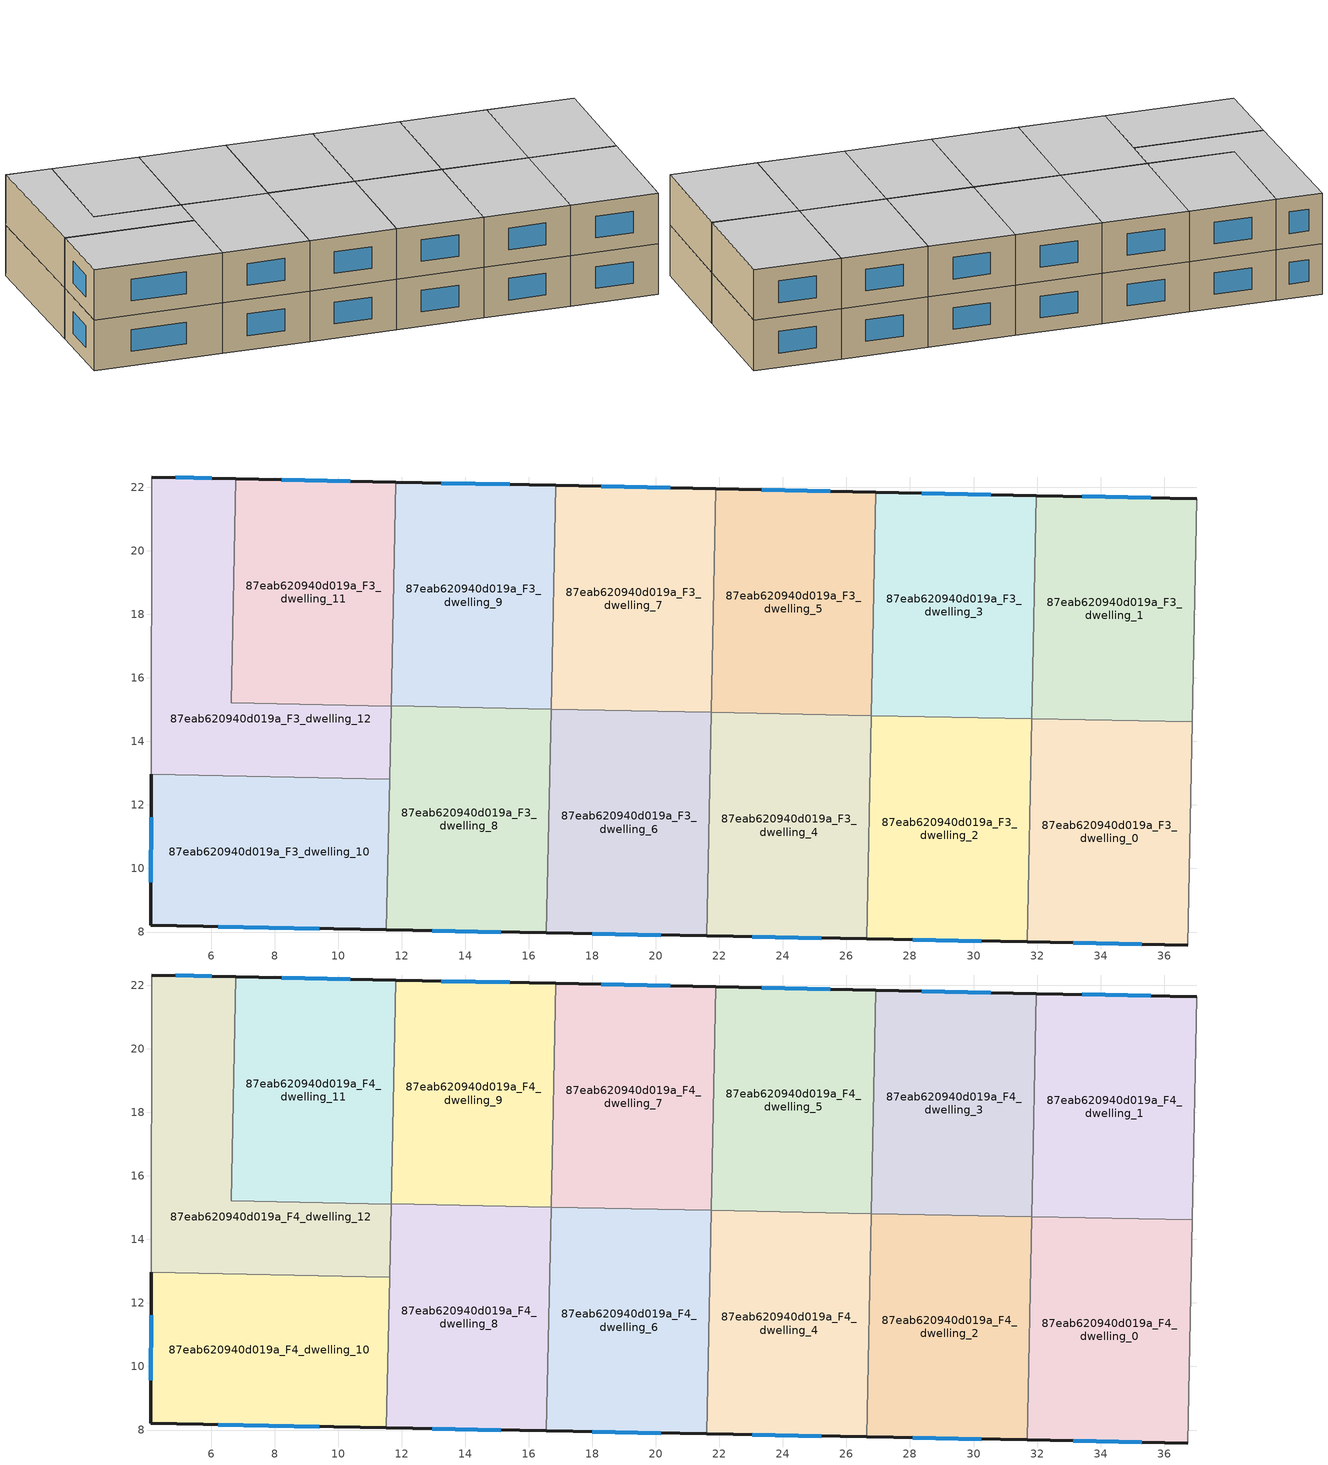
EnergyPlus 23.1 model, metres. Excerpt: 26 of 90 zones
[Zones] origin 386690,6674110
87eab620940d019a_F3_dwelling_0
 floor to 87eab620940d019a_F2_dwelling_0 (EU_floor_Construction): 36.88,14.61 36.74,7.59 31.69,7.69 31.83,14.71 z9
 wall outside (EU_wall_Construction): 31.69,7.69 36.74,7.59 z9:12
 wall to 87eab620940d019a_F3_dwelling_1 (EU_wall_Construction): 36.88,14.61 31.83,14.71 z9:12
 wall adiabatic (EU_wall_Construction): 36.74,7.59 36.88,14.61 z9:12
 wall to 87eab620940d019a_F3_dwelling_2 (EU_wall_Construction): 31.83,14.71 31.69,7.69 z9:12
 window (EU_Window_Construction): 33.13,7.66 35.3,7.62 z9.86:11.14
87eab620940d019a_F3_dwelling_1
 floor to 87eab620940d019a_F2_dwelling_1 (EU_floor_Construction): 37.03,21.63 36.88,14.61 31.83,14.71 31.98,21.74 z9
 wall outside (EU_wall_Construction): 37.03,21.63 31.98,21.74 z9:12
 wall adiabatic (EU_wall_Construction): 36.88,14.61 37.03,21.63 z9:12
 wall to 87eab620940d019a_F3_dwelling_3 (EU_wall_Construction): 31.98,21.74 31.83,14.71 z9:12
 window (EU_Window_Construction): 35.58,21.66 33.42,21.71 z9.86:11.14
87eab620940d019a_F3_dwelling_10
 floor to 87eab620940d019a_F2_dwelling_10 (EU_floor_Construction): 11.62,12.82 11.52,8.07 4.1,8.21 4.12,12.97 z9
 wall outside (EU_wall_Construction): 4.12,12.97 4.1,8.21 11.52,8.07 z9:12
 wall to 87eab620940d019a_F3_dwelling_12 (EU_wall_Construction): 11.62,12.82 4.12,12.97 z9:12
 wall to 87eab620940d019a_F3_dwelling_8 (EU_wall_Construction): 11.52,8.07 11.62,12.82 z9:12
 window (EU_Window_Construction): 4.11,11.61 4.11,9.57 / 6.22,8.17 9.4,8.11 z9.86:11.14
87eab620940d019a_F3_dwelling_11
 floor to 87eab620940d019a_F2_dwelling_11 (EU_floor_Construction): 11.81,22.16 11.67,15.11 6.64,15.22 6.78,22.27 z9
 wall outside (EU_wall_Construction): 11.81,22.16 6.78,22.27 z9:12
 wall to 87eab620940d019a_F3_dwelling_12 (EU_wall_Construction): 6.78,22.27 6.64,15.22 11.67,15.11 z9:12
 wall to 87eab620940d019a_F3_dwelling_9 (EU_wall_Construction): 11.67,15.12 11.81,22.16 z9:12
 window (EU_Window_Construction): 10.38,22.19 8.22,22.24 z9.86:11.14
87eab620940d019a_F3_dwelling_12
 floor to 87eab620940d019a_F2_dwelling_12 (EU_floor_Construction): 6.78,22.27 6.64,15.22 11.67,15.11 11.62,12.82 4.12,12.97 4.14,22.32 z9
 wall outside (EU_wall_Construction): 6.78,22.27 4.14,22.32 z9:12
 wall adiabatic (EU_wall_Construction): 4.14,22.32 4.12,12.97 z9:12
 wall to 87eab620940d019a_F3_dwelling_8 (EU_wall_Construction): 11.62,12.82 11.67,15.11 z9:12
 window (EU_Window_Construction): 6.03,22.28 4.9,22.31 z9.86:11.14
87eab620940d019a_F3_dwelling_2
 floor to 87eab620940d019a_F2_dwelling_2 (EU_floor_Construction): 31.83,14.71 31.69,7.69 26.64,7.78 26.79,14.82 z9
 wall outside (EU_wall_Construction): 26.64,7.78 31.69,7.69 z9:12
 wall to 87eab620940d019a_F3_dwelling_3 (EU_wall_Construction): 31.83,14.71 26.79,14.82 z9:12
 wall to 87eab620940d019a_F3_dwelling_4 (EU_wall_Construction): 26.79,14.81 26.64,7.78 z9:12
 window (EU_Window_Construction): 28.08,7.76 30.25,7.71 z9.86:11.14
87eab620940d019a_F3_dwelling_3
 floor to 87eab620940d019a_F2_dwelling_3 (EU_floor_Construction): 31.98,21.74 31.83,14.71 26.79,14.82 26.93,21.84 z9
 wall outside (EU_wall_Construction): 31.98,21.74 26.93,21.84 z9:12
 wall to 87eab620940d019a_F3_dwelling_5 (EU_wall_Construction): 26.93,21.84 26.79,14.82 z9:12
 window (EU_Window_Construction): 30.53,21.77 28.37,21.81 z9.86:11.14
87eab620940d019a_F3_dwelling_4
 floor to 87eab620940d019a_F2_dwelling_4 (EU_floor_Construction): 26.79,14.81 26.64,7.78 21.6,7.88 21.74,14.92 z9
 wall outside (EU_wall_Construction): 21.6,7.88 26.64,7.78 z9:12
 wall to 87eab620940d019a_F3_dwelling_5 (EU_wall_Construction): 26.79,14.81 21.74,14.92 z9:12
 wall to 87eab620940d019a_F3_dwelling_6 (EU_wall_Construction): 21.74,14.91 21.6,7.88 z9:12
 window (EU_Window_Construction): 23.04,7.85 25.2,7.81 z9.86:11.14
87eab620940d019a_F3_dwelling_5
 floor to 87eab620940d019a_F2_dwelling_5 (EU_floor_Construction): 26.93,21.84 26.79,14.81 21.74,14.92 21.89,21.95 z9
 wall outside (EU_wall_Construction): 26.93,21.84 21.89,21.95 z9:12
 wall to 87eab620940d019a_F3_dwelling_7 (EU_wall_Construction): 21.89,21.95 21.74,14.92 z9:12
 window (EU_Window_Construction): 25.49,21.88 23.33,21.92 z9.86:11.14
87eab620940d019a_F3_dwelling_6
 floor to 87eab620940d019a_F2_dwelling_6 (EU_floor_Construction): 21.74,14.91 21.6,7.88 16.56,7.97 16.7,15.02 z9
 wall outside (EU_wall_Construction): 16.56,7.97 21.6,7.88 z9:12
 wall to 87eab620940d019a_F3_dwelling_7 (EU_wall_Construction): 21.74,14.91 16.7,15.02 z9:12
 wall to 87eab620940d019a_F3_dwelling_8 (EU_wall_Construction): 16.7,15.01 16.56,7.97 z9:12
 window (EU_Window_Construction): 18,7.95 20.16,7.91 z9.86:11.14
87eab620940d019a_F3_dwelling_7
 floor to 87eab620940d019a_F2_dwelling_7 (EU_floor_Construction): 21.89,21.95 21.74,14.91 16.7,15.02 16.85,22.06 z9
 wall outside (EU_wall_Construction): 21.89,21.95 16.85,22.06 z9:12
 wall to 87eab620940d019a_F3_dwelling_9 (EU_wall_Construction): 16.85,22.06 16.7,15.02 z9:12
 window (EU_Window_Construction): 20.45,21.98 18.29,22.03 z9.86:11.14
87eab620940d019a_F3_dwelling_8
 floor to 87eab620940d019a_F2_dwelling_8 (EU_floor_Construction): 16.7,15.01 16.56,7.97 11.52,8.07 11.67,15.12 z9
 wall outside (EU_wall_Construction): 11.52,8.07 16.56,7.97 z9:12
 wall to 87eab620940d019a_F3_dwelling_9 (EU_wall_Construction): 16.7,15.01 11.67,15.12 z9:12
 window (EU_Window_Construction): 12.96,8.04 15.12,8 z9.86:11.14
87eab620940d019a_F3_dwelling_9
 floor to 87eab620940d019a_F2_dwelling_9 (EU_floor_Construction): 16.85,22.06 16.7,15.01 11.67,15.12 11.81,22.16 z9
 wall outside (EU_wall_Construction): 16.85,22.06 11.81,22.16 z9:12
 window (EU_Window_Construction): 15.41,22.09 13.25,22.13 z9.86:11.14
87eab620940d019a_F4_dwelling_0
 floor to 87eab620940d019a_F3_dwelling_0 (EU_floor_Construction): 36.88,14.61 36.74,7.59 31.69,7.69 31.83,14.71 z12
 wall outside (EU_wall_Construction): 31.69,7.69 36.74,7.59 z12:15
 wall to 87eab620940d019a_F4_dwelling_1 (EU_wall_Construction): 36.88,14.61 31.83,14.71 z12:15
 wall adiabatic (EU_wall_Construction): 36.74,7.59 36.88,14.61 z12:15
 wall to 87eab620940d019a_F4_dwelling_2 (EU_wall_Construction): 31.83,14.71 31.69,7.69 z12:15
 window (EU_Window_Construction): 33.13,7.66 35.3,7.62 z12.86:14.14
 ceiling to 87eab620940d019a_F5_dwelling_0 (EU_floor_Construction): 36.74,7.59 36.88,14.61 31.83,14.71 31.69,7.69 z15
87eab620940d019a_F4_dwelling_1
 floor to 87eab620940d019a_F3_dwelling_1 (EU_floor_Construction): 37.03,21.63 36.88,14.61 31.83,14.71 31.98,21.74 z12
 wall outside (EU_wall_Construction): 37.03,21.63 31.98,21.74 z12:15
 wall adiabatic (EU_wall_Construction): 36.88,14.61 37.03,21.63 z12:15
 wall to 87eab620940d019a_F4_dwelling_3 (EU_wall_Construction): 31.98,21.74 31.83,14.71 z12:15
 window (EU_Window_Construction): 35.58,21.66 33.42,21.71 z12.86:14.14
 ceiling to 87eab620940d019a_F5_dwelling_1 (EU_floor_Construction): 36.88,14.61 37.03,21.63 31.98,21.74 31.83,14.71 z15
87eab620940d019a_F4_dwelling_10
 floor to 87eab620940d019a_F3_dwelling_10 (EU_floor_Construction): 11.62,12.82 11.52,8.07 4.1,8.21 4.12,12.97 z12
 wall outside (EU_wall_Construction): 4.12,12.97 4.1,8.21 11.52,8.07 z12:15
 wall to 87eab620940d019a_F4_dwelling_12 (EU_wall_Construction): 11.62,12.82 4.12,12.97 z12:15
 wall to 87eab620940d019a_F4_dwelling_8 (EU_wall_Construction): 11.52,8.07 11.62,12.82 z12:15
 window (EU_Window_Construction): 4.11,11.61 4.11,9.57 / 6.22,8.17 9.4,8.11 z12.86:14.14
 ceiling to 87eab620940d019a_F5_dwelling_10 (EU_floor_Construction): 11.52,8.07 11.62,12.82 4.12,12.97 4.1,8.21 z15
87eab620940d019a_F4_dwelling_11
 floor to 87eab620940d019a_F3_dwelling_11 (EU_floor_Construction): 11.81,22.16 11.67,15.11 6.64,15.22 6.78,22.27 z12
 wall outside (EU_wall_Construction): 11.81,22.16 6.78,22.27 z12:15
 wall to 87eab620940d019a_F4_dwelling_12 (EU_wall_Construction): 6.78,22.27 6.64,15.22 11.67,15.11 z12:15
 wall to 87eab620940d019a_F4_dwelling_9 (EU_wall_Construction): 11.67,15.12 11.81,22.16 z12:15
 window (EU_Window_Construction): 10.38,22.19 8.22,22.24 z12.86:14.14
 ceiling to 87eab620940d019a_F5_dwelling_11 (EU_floor_Construction): 11.67,15.11 11.81,22.16 6.78,22.27 6.64,15.22 z15
87eab620940d019a_F4_dwelling_12
 floor to 87eab620940d019a_F3_dwelling_12 (EU_floor_Construction): 6.78,22.27 6.64,15.22 11.67,15.11 11.62,12.82 4.12,12.97 4.14,22.32 z12
 wall outside (EU_wall_Construction): 6.78,22.27 4.14,22.32 z12:15
 wall adiabatic (EU_wall_Construction): 4.14,22.32 4.12,12.97 z12:15
 wall to 87eab620940d019a_F4_dwelling_8 (EU_wall_Construction): 11.62,12.82 11.67,15.11 z12:15
 window (EU_Window_Construction): 6.03,22.28 4.9,22.31 z12.86:14.14
 ceiling to 87eab620940d019a_F5_dwelling_12 (EU_floor_Construction): 11.62,12.82 11.67,15.11 6.64,15.22 6.78,22.27 4.14,22.32 4.12,12.97 z15
87eab620940d019a_F4_dwelling_2
 floor to 87eab620940d019a_F3_dwelling_2 (EU_floor_Construction): 31.83,14.71 31.69,7.69 26.64,7.78 26.79,14.82 z12
 wall outside (EU_wall_Construction): 26.64,7.78 31.69,7.69 z12:15
 wall to 87eab620940d019a_F4_dwelling_3 (EU_wall_Construction): 31.83,14.71 26.79,14.82 z12:15
 wall to 87eab620940d019a_F4_dwelling_4 (EU_wall_Construction): 26.79,14.81 26.64,7.78 z12:15
 window (EU_Window_Construction): 28.08,7.76 30.25,7.71 z12.86:14.14
 ceiling to 87eab620940d019a_F5_dwelling_2 (EU_floor_Construction): 31.69,7.69 31.83,14.71 26.79,14.82 26.64,7.78 z15
87eab620940d019a_F4_dwelling_3
 floor to 87eab620940d019a_F3_dwelling_3 (EU_floor_Construction): 31.98,21.74 31.83,14.71 26.79,14.82 26.93,21.84 z12
 wall outside (EU_wall_Construction): 31.98,21.74 26.93,21.84 z12:15
 wall to 87eab620940d019a_F4_dwelling_5 (EU_wall_Construction): 26.93,21.84 26.79,14.82 z12:15
 window (EU_Window_Construction): 30.53,21.77 28.37,21.81 z12.86:14.14
 ceiling to 87eab620940d019a_F5_dwelling_3 (EU_floor_Construction): 31.83,14.71 31.98,21.74 26.93,21.84 26.79,14.82 z15
87eab620940d019a_F4_dwelling_4
 floor to 87eab620940d019a_F3_dwelling_4 (EU_floor_Construction): 26.79,14.81 26.64,7.78 21.6,7.88 21.74,14.92 z12
 wall outside (EU_wall_Construction): 21.6,7.88 26.64,7.78 z12:15
 wall to 87eab620940d019a_F4_dwelling_5 (EU_wall_Construction): 26.79,14.81 21.74,14.92 z12:15
 wall to 87eab620940d019a_F4_dwelling_6 (EU_wall_Construction): 21.74,14.91 21.6,7.88 z12:15
 window (EU_Window_Construction): 23.04,7.85 25.2,7.81 z12.86:14.14
 ceiling to 87eab620940d019a_F5_dwelling_4 (EU_floor_Construction): 26.64,7.78 26.79,14.81 21.74,14.92 21.6,7.88 z15
87eab620940d019a_F4_dwelling_5
 floor to 87eab620940d019a_F3_dwelling_5 (EU_floor_Construction): 26.93,21.84 26.79,14.81 21.74,14.92 21.89,21.95 z12
 wall outside (EU_wall_Construction): 26.93,21.84 21.89,21.95 z12:15
 wall to 87eab620940d019a_F4_dwelling_7 (EU_wall_Construction): 21.89,21.95 21.74,14.92 z12:15
 window (EU_Window_Construction): 25.49,21.88 23.33,21.92 z12.86:14.14
 ceiling to 87eab620940d019a_F5_dwelling_5 (EU_floor_Construction): 26.79,14.81 26.93,21.84 21.89,21.95 21.74,14.92 z15
87eab620940d019a_F4_dwelling_6
 floor to 87eab620940d019a_F3_dwelling_6 (EU_floor_Construction): 21.74,14.91 21.6,7.88 16.56,7.97 16.7,15.02 z12
 wall outside (EU_wall_Construction): 16.56,7.97 21.6,7.88 z12:15
 wall to 87eab620940d019a_F4_dwelling_7 (EU_wall_Construction): 21.74,14.91 16.7,15.02 z12:15
 wall to 87eab620940d019a_F4_dwelling_8 (EU_wall_Construction): 16.7,15.01 16.56,7.97 z12:15
 window (EU_Window_Construction): 18,7.95 20.16,7.91 z12.86:14.14
 ceiling to 87eab620940d019a_F5_dwelling_6 (EU_floor_Construction): 21.6,7.88 21.74,14.91 16.7,15.02 16.56,7.97 z15
87eab620940d019a_F4_dwelling_7
 floor to 87eab620940d019a_F3_dwelling_7 (EU_floor_Construction): 21.89,21.95 21.74,14.91 16.7,15.02 16.85,22.06 z12
 wall outside (EU_wall_Construction): 21.89,21.95 16.85,22.06 z12:15
 wall to 87eab620940d019a_F4_dwelling_9 (EU_wall_Construction): 16.85,22.06 16.7,15.02 z12:15
 window (EU_Window_Construction): 20.45,21.98 18.29,22.03 z12.86:14.14
 ceiling to 87eab620940d019a_F5_dwelling_7 (EU_floor_Construction): 21.74,14.91 21.89,21.95 16.85,22.06 16.7,15.02 z15
87eab620940d019a_F4_dwelling_8
 floor to 87eab620940d019a_F3_dwelling_8 (EU_floor_Construction): 16.7,15.01 16.56,7.97 11.52,8.07 11.67,15.12 z12
 wall outside (EU_wall_Construction): 11.52,8.07 16.56,7.97 z12:15
 wall to 87eab620940d019a_F4_dwelling_9 (EU_wall_Construction): 16.7,15.01 11.67,15.12 z12:15
 window (EU_Window_Construction): 12.96,8.04 15.12,8 z12.86:14.14
 ceiling to 87eab620940d019a_F5_dwelling_8 (EU_floor_Construction): 16.56,7.97 16.7,15.01 11.67,15.12 11.52,8.07 z15
87eab620940d019a_F4_dwelling_9
 floor to 87eab620940d019a_F3_dwelling_9 (EU_floor_Construction): 16.85,22.06 16.7,15.01 11.67,15.12 11.81,22.16 z12
 wall outside (EU_wall_Construction): 16.85,22.06 11.81,22.16 z12:15
 window (EU_Window_Construction): 15.41,22.09 13.25,22.13 z12.86:14.14
 ceiling to 87eab620940d019a_F5_dwelling_9 (EU_floor_Construction): 16.7,15.01 16.85,22.06 11.81,22.16 11.67,15.12 z15
[Building]
EU S2 Campaign: North Axis=0; Terrain=City; Solar Distribution=FullExterior
[Site:Location]
Helsinki-Vantaa.AP: Latitude=60.317; Longitude=24.963; Time Zone=2; Elevation=54.6
[SizingPeriod:WeatherFileDays]
AnnualSizingPeriod: Begin Month=1; Begin Day of Month=1; End Month=12; End Day of Month=31; Day of Week for Start Day=Monday; Use Weather File Daylight Saving Period=No; Use Weather File Rain and Snow Indicators=No
[MATERIAL]
EU_InternalMass_Material: Roughness=MediumRough; Thickness=0.1; Conductivity=1; Density=1800; Specific Heat=900; Thermal Absorptance=0.9; Solar Absorptance=0.7; Visible Absorptance=0.7
[MATERIAL:NOMASS] Roughness=MediumRough; Thermal Absorptance=0.9; Solar Absorptance=0.7; Visible Absorptance=0.7
Name | Thermal Resistance
EU_wall_NoMass | 1.10183
EU_floor_NoMass | 1.70606
[WINDOWMATERIAL:SIMPLEGLAZINGSYSTEM]
EU_Window_SimpleGlazing: UFactor=3.11035; Solar Heat Gain Coefficient=0.8; Visible Transmittance=0.8
[CONSTRUCTION]
EU_wall_Construction: EU_wall_NoMass
EU_floor_Construction: EU_floor_NoMass
EU_Window_Construction: EU_Window_SimpleGlazing
EU_InternalMass_Construction: EU_InternalMass_Material
[ZONE] Type=1; Multiplier=1; Ceiling Height=autocalculate; Floor Area=autocalculate; Part of Total Floor Area=Yes
Name | Volume
87eab620940d019a_F3_dwelling_0; 87eab620940d019a_F4_dwelling_0 | 106.441
87eab620940d019a_F3_dwelling_1; 87eab620940d019a_F4_dwelling_1 | 106.451
87eab620940d019a_F3_dwelling_10; 87eab620940d019a_F4_dwelling_10 | 106.443
87eab620940d019a_F3_dwelling_11; 87eab620940d019a_F4_dwelling_11 | 106.446
87eab620940d019a_F3_dwelling_12; 87eab620940d019a_F4_dwelling_12 | 106.442
87eab620940d019a_F3_dwelling_2; 87eab620940d019a_F4_dwelling_2 | 106.445
87eab620940d019a_F3_dwelling_3; 87eab620940d019a_F4_dwelling_3 | 106.45
87eab620940d019a_F3_dwelling_4; 87eab620940d019a_F4_dwelling_4 | 106.452
87eab620940d019a_F3_dwelling_5; 87eab620940d019a_F4_dwelling_5; 87eab620940d019a_F3_dwelling_9; 87eab620940d019a_F4_dwelling_9 | 106.455
87eab620940d019a_F3_dwelling_6; 87eab620940d019a_F4_dwelling_6 | 106.444
87eab620940d019a_F3_dwelling_7; 87eab620940d019a_F4_dwelling_7 | 106.447
87eab620940d019a_F3_dwelling_8; 87eab620940d019a_F4_dwelling_8 | 106.449
[INTERNALMASS] Construction=EU_InternalMass_Construction
Name | Zone or ZoneList | Surface Area
87eab620940d019a_F3_dwelling_0_EU_InternalMass | 87eab620940d019a_F3_dwelling_0 | 35.4792
87eab620940d019a_F3_dwelling_1_EU_InternalMass | 87eab620940d019a_F3_dwelling_1 | 35.4837
87eab620940d019a_F3_dwelling_2_EU_InternalMass | 87eab620940d019a_F3_dwelling_2 | 35.4813
87eab620940d019a_F3_dwelling_3_EU_InternalMass | 87eab620940d019a_F3_dwelling_3 | 35.4834
87eab620940d019a_F3_dwelling_4_EU_InternalMass | 87eab620940d019a_F3_dwelling_4 | 35.4831
87eab620940d019a_F3_dwelling_5_EU_InternalMass | 87eab620940d019a_F3_dwelling_5 | 35.4837
87eab620940d019a_F3_dwelling_6_EU_InternalMass | 87eab620940d019a_F3_dwelling_6 | 35.4815
87eab620940d019a_F3_dwelling_7_EU_InternalMass | 87eab620940d019a_F3_dwelling_7 | 35.482
87eab620940d019a_F3_dwelling_8_EU_InternalMass | 87eab620940d019a_F3_dwelling_8 | 35.4842
87eab620940d019a_F3_dwelling_9_EU_InternalMass | 87eab620940d019a_F3_dwelling_9 | 35.4863
87eab620940d019a_F3_dwelling_10_EU_InternalMass | 87eab620940d019a_F3_dwelling_10 | 35.4821
87eab620940d019a_F3_dwelling_11_EU_InternalMass | 87eab620940d019a_F3_dwelling_11 | 35.4822
87eab620940d019a_F3_dwelling_12_EU_InternalMass | 87eab620940d019a_F3_dwelling_12 | 35.4803
87eab620940d019a_F4_dwelling_0_EU_InternalMass | 87eab620940d019a_F4_dwelling_0 | 35.4792
87eab620940d019a_F4_dwelling_1_EU_InternalMass | 87eab620940d019a_F4_dwelling_1 | 35.4837
87eab620940d019a_F4_dwelling_2_EU_InternalMass | 87eab620940d019a_F4_dwelling_2 | 35.4813
87eab620940d019a_F4_dwelling_3_EU_InternalMass | 87eab620940d019a_F4_dwelling_3 | 35.4834
87eab620940d019a_F4_dwelling_4_EU_InternalMass | 87eab620940d019a_F4_dwelling_4 | 35.4831
87eab620940d019a_F4_dwelling_5_EU_InternalMass | 87eab620940d019a_F4_dwelling_5 | 35.4837
87eab620940d019a_F4_dwelling_6_EU_InternalMass | 87eab620940d019a_F4_dwelling_6 | 35.4815
87eab620940d019a_F4_dwelling_7_EU_InternalMass | 87eab620940d019a_F4_dwelling_7 | 35.482
87eab620940d019a_F4_dwelling_8_EU_InternalMass | 87eab620940d019a_F4_dwelling_8 | 35.4842
87eab620940d019a_F4_dwelling_9_EU_InternalMass | 87eab620940d019a_F4_dwelling_9 | 35.4863
87eab620940d019a_F4_dwelling_10_EU_InternalMass | 87eab620940d019a_F4_dwelling_10 | 35.4821
87eab620940d019a_F4_dwelling_11_EU_InternalMass | 87eab620940d019a_F4_dwelling_11 | 35.4822
87eab620940d019a_F4_dwelling_12_EU_InternalMass | 87eab620940d019a_F4_dwelling_12 | 35.4803
[OTHEREQUIPMENT] Fuel Type=Electricity; Design Level Calculation Method=Watts/Area; Power per Zone Floor Area=1; Fraction Latent=0; Fraction Radiant=0; Fraction Lost=0; Carbon Dioxide Generation Rate=0; EndUse Subcategory=EU_Step8_InternalGains
Name | Zone or ZoneList or Space or SpaceList | Schedule
EU_Step8_InternalGain_87eab620940d019a_F3_dwelling_0_f000 | 87eab620940d019a_F3_dwelling_0 | EU_Step8_GainSchedule_87eab620940d019a_F3_dwelling_0_f000
EU_Step8_InternalGain_87eab620940d019a_F3_dwelling_1_f000 | 87eab620940d019a_F3_dwelling_1 | EU_Step8_GainSchedule_87eab620940d019a_F3_dwelling_1_f000
EU_Step8_InternalGain_87eab620940d019a_F3_dwelling_2_f000 | 87eab620940d019a_F3_dwelling_2 | EU_Step8_GainSchedule_87eab620940d019a_F3_dwelling_2_f000
EU_Step8_InternalGain_87eab620940d019a_F3_dwelling_3_f000 | 87eab620940d019a_F3_dwelling_3 | EU_Step8_GainSchedule_87eab620940d019a_F3_dwelling_3_f000
EU_Step8_InternalGain_87eab620940d019a_F3_dwelling_4_f000 | 87eab620940d019a_F3_dwelling_4 | EU_Step8_GainSchedule_87eab620940d019a_F3_dwelling_4_f000
EU_Step8_InternalGain_87eab620940d019a_F3_dwelling_5_f000 | 87eab620940d019a_F3_dwelling_5 | EU_Step8_GainSchedule_87eab620940d019a_F3_dwelling_5_f000
EU_Step8_InternalGain_87eab620940d019a_F3_dwelling_6_f000 | 87eab620940d019a_F3_dwelling_6 | EU_Step8_GainSchedule_87eab620940d019a_F3_dwelling_6_f000
EU_Step8_InternalGain_87eab620940d019a_F3_dwelling_7_f000 | 87eab620940d019a_F3_dwelling_7 | EU_Step8_GainSchedule_87eab620940d019a_F3_dwelling_7_f000
EU_Step8_InternalGain_87eab620940d019a_F3_dwelling_8_f000 | 87eab620940d019a_F3_dwelling_8 | EU_Step8_GainSchedule_87eab620940d019a_F3_dwelling_8_f000
EU_Step8_InternalGain_87eab620940d019a_F3_dwelling_9_f000 | 87eab620940d019a_F3_dwelling_9 | EU_Step8_GainSchedule_87eab620940d019a_F3_dwelling_9_f000
EU_Step8_InternalGain_87eab620940d019a_F3_dwelling_10_f000 | 87eab620940d019a_F3_dwelling_10 | EU_Step8_GainSchedule_87eab620940d019a_F3_dwelling_10_f000
EU_Step8_InternalGain_87eab620940d019a_F3_dwelling_11_f000 | 87eab620940d019a_F3_dwelling_11 | EU_Step8_GainSchedule_87eab620940d019a_F3_dwelling_11_f000
EU_Step8_InternalGain_87eab620940d019a_F3_dwelling_12_f000 | 87eab620940d019a_F3_dwelling_12 | EU_Step8_GainSchedule_87eab620940d019a_F3_dwelling_12_f000
EU_Step8_InternalGain_87eab620940d019a_F4_dwelling_0_f000 | 87eab620940d019a_F4_dwelling_0 | EU_Step8_GainSchedule_87eab620940d019a_F4_dwelling_0_f000
EU_Step8_InternalGain_87eab620940d019a_F4_dwelling_1_f000 | 87eab620940d019a_F4_dwelling_1 | EU_Step8_GainSchedule_87eab620940d019a_F4_dwelling_1_f000
EU_Step8_InternalGain_87eab620940d019a_F4_dwelling_2_f000 | 87eab620940d019a_F4_dwelling_2 | EU_Step8_GainSchedule_87eab620940d019a_F4_dwelling_2_f000
EU_Step8_InternalGain_87eab620940d019a_F4_dwelling_3_f000 | 87eab620940d019a_F4_dwelling_3 | EU_Step8_GainSchedule_87eab620940d019a_F4_dwelling_3_f000
EU_Step8_InternalGain_87eab620940d019a_F4_dwelling_4_f000 | 87eab620940d019a_F4_dwelling_4 | EU_Step8_GainSchedule_87eab620940d019a_F4_dwelling_4_f000
EU_Step8_InternalGain_87eab620940d019a_F4_dwelling_5_f000 | 87eab620940d019a_F4_dwelling_5 | EU_Step8_GainSchedule_87eab620940d019a_F4_dwelling_5_f000
EU_Step8_InternalGain_87eab620940d019a_F4_dwelling_6_f000 | 87eab620940d019a_F4_dwelling_6 | EU_Step8_GainSchedule_87eab620940d019a_F4_dwelling_6_f000
EU_Step8_InternalGain_87eab620940d019a_F4_dwelling_7_f000 | 87eab620940d019a_F4_dwelling_7 | EU_Step8_GainSchedule_87eab620940d019a_F4_dwelling_7_f000
EU_Step8_InternalGain_87eab620940d019a_F4_dwelling_8_f000 | 87eab620940d019a_F4_dwelling_8 | EU_Step8_GainSchedule_87eab620940d019a_F4_dwelling_8_f000
EU_Step8_InternalGain_87eab620940d019a_F4_dwelling_9_f000 | 87eab620940d019a_F4_dwelling_9 | EU_Step8_GainSchedule_87eab620940d019a_F4_dwelling_9_f000
EU_Step8_InternalGain_87eab620940d019a_F4_dwelling_10_f000 | 87eab620940d019a_F4_dwelling_10 | EU_Step8_GainSchedule_87eab620940d019a_F4_dwelling_10_f000
EU_Step8_InternalGain_87eab620940d019a_F4_dwelling_11_f000 | 87eab620940d019a_F4_dwelling_11 | EU_Step8_GainSchedule_87eab620940d019a_F4_dwelling_11_f000
EU_Step8_InternalGain_87eab620940d019a_F4_dwelling_12_f000 | 87eab620940d019a_F4_dwelling_12 | EU_Step8_GainSchedule_87eab620940d019a_F4_dwelling_12_f000
[ZONEVENTILATION:DESIGNFLOWRATE] Schedule=EU_AlwaysOn; Design Flow Rate Calculation Method=AirChanges/Hour; Air Changes per Hour=0.756316; Ventilation Type=Natural; Fan Pressure Rise=0; Fan Total Efficiency=1; Constant Term Coefficient=1; Temperature Term Coefficient=0; Velocity Term Coefficient=0; Velocity Squared Term Coefficient=0; Minimum Indoor Temperature=-100; Maximum Indoor Temperature=100; Delta Temperature=-100; Minimum Outdoor Temperature=-100; Maximum Outdoor Temperature=100; Maximum Wind Speed=40
Name | Zone or ZoneList or Space or SpaceList
EU_ConstantAir_87eab620940d019a_F3_dwelling_0 | 87eab620940d019a_F3_dwelling_0
EU_ConstantAir_87eab620940d019a_F3_dwelling_1 | 87eab620940d019a_F3_dwelling_1
EU_ConstantAir_87eab620940d019a_F3_dwelling_2 | 87eab620940d019a_F3_dwelling_2
EU_ConstantAir_87eab620940d019a_F3_dwelling_3 | 87eab620940d019a_F3_dwelling_3
EU_ConstantAir_87eab620940d019a_F3_dwelling_4 | 87eab620940d019a_F3_dwelling_4
EU_ConstantAir_87eab620940d019a_F3_dwelling_5 | 87eab620940d019a_F3_dwelling_5
EU_ConstantAir_87eab620940d019a_F3_dwelling_6 | 87eab620940d019a_F3_dwelling_6
EU_ConstantAir_87eab620940d019a_F3_dwelling_7 | 87eab620940d019a_F3_dwelling_7
EU_ConstantAir_87eab620940d019a_F3_dwelling_8 | 87eab620940d019a_F3_dwelling_8
EU_ConstantAir_87eab620940d019a_F3_dwelling_9 | 87eab620940d019a_F3_dwelling_9
EU_ConstantAir_87eab620940d019a_F3_dwelling_10 | 87eab620940d019a_F3_dwelling_10
EU_ConstantAir_87eab620940d019a_F3_dwelling_11 | 87eab620940d019a_F3_dwelling_11
EU_ConstantAir_87eab620940d019a_F3_dwelling_12 | 87eab620940d019a_F3_dwelling_12
EU_ConstantAir_87eab620940d019a_F4_dwelling_0 | 87eab620940d019a_F4_dwelling_0
EU_ConstantAir_87eab620940d019a_F4_dwelling_1 | 87eab620940d019a_F4_dwelling_1
EU_ConstantAir_87eab620940d019a_F4_dwelling_2 | 87eab620940d019a_F4_dwelling_2
EU_ConstantAir_87eab620940d019a_F4_dwelling_3 | 87eab620940d019a_F4_dwelling_3
EU_ConstantAir_87eab620940d019a_F4_dwelling_4 | 87eab620940d019a_F4_dwelling_4
EU_ConstantAir_87eab620940d019a_F4_dwelling_5 | 87eab620940d019a_F4_dwelling_5
EU_ConstantAir_87eab620940d019a_F4_dwelling_6 | 87eab620940d019a_F4_dwelling_6
EU_ConstantAir_87eab620940d019a_F4_dwelling_7 | 87eab620940d019a_F4_dwelling_7
EU_ConstantAir_87eab620940d019a_F4_dwelling_8 | 87eab620940d019a_F4_dwelling_8
EU_ConstantAir_87eab620940d019a_F4_dwelling_9 | 87eab620940d019a_F4_dwelling_9
EU_ConstantAir_87eab620940d019a_F4_dwelling_10 | 87eab620940d019a_F4_dwelling_10
EU_ConstantAir_87eab620940d019a_F4_dwelling_11 | 87eab620940d019a_F4_dwelling_11
EU_ConstantAir_87eab620940d019a_F4_dwelling_12 | 87eab620940d019a_F4_dwelling_12
[HVACTEMPLATE:THERMOSTAT] Constant Heating Setpoint=20; Constant Cooling Setpoint=50
EU_HeatOnly_87eab620940d019a_F0_dwelling_0; EU_HeatOnly_87eab620940d019a_F0_dwelling_1; EU_HeatOnly_87eab620940d019a_F0_dwelling_2; EU_HeatOnly_87eab620940d019a_F0_dwelling_3; EU_HeatOnly_87eab620940d019a_F0_dwelling_4; EU_HeatOnly_87eab620940d019a_F0_dwelling_5; EU_HeatOnly_87eab620940d019a_F0_dwelling_6; EU_HeatOnly_87eab620940d019a_F0_dwelling_7; EU_HeatOnly_87eab620940d019a_F0_dwelling_8; EU_HeatOnly_87eab620940d019a_F0_dwelling_9; EU_HeatOnly_87eab620940d019a_F0_dwelling_10; EU_HeatOnly_87eab620940d019a_F0_dwelling_11; EU_HeatOnly_87eab620940d019a_F0_dwelling_12; EU_HeatOnly_87eab620940d019a_F1_dwelling_0; EU_HeatOnly_87eab620940d019a_F1_dwelling_1; EU_HeatOnly_87eab620940d019a_F1_dwelling_2; EU_HeatOnly_87eab620940d019a_F1_dwelling_3; EU_HeatOnly_87eab620940d019a_F1_dwelling_4; EU_HeatOnly_87eab620940d019a_F1_dwelling_5; EU_HeatOnly_87eab620940d019a_F1_dwelling_6; EU_HeatOnly_87eab620940d019a_F1_dwelling_7; EU_HeatOnly_87eab620940d019a_F1_dwelling_8; EU_HeatOnly_87eab620940d019a_F1_dwelling_9; EU_HeatOnly_87eab620940d019a_F1_dwelling_10; EU_HeatOnly_87eab620940d019a_F1_dwelling_11; EU_HeatOnly_87eab620940d019a_F1_dwelling_12; EU_HeatOnly_87eab620940d019a_F2_dwelling_0; EU_HeatOnly_87eab620940d019a_F2_dwelling_1; EU_HeatOnly_87eab620940d019a_F2_dwelling_2; EU_HeatOnly_87eab620940d019a_F2_dwelling_3; EU_HeatOnly_87eab620940d019a_F2_dwelling_4; EU_HeatOnly_87eab620940d019a_F2_dwelling_5; EU_HeatOnly_87eab620940d019a_F2_dwelling_6; EU_HeatOnly_87eab620940d019a_F2_dwelling_7; EU_HeatOnly_87eab620940d019a_F2_dwelling_8; EU_HeatOnly_87eab620940d019a_F2_dwelling_9; EU_HeatOnly_87eab620940d019a_F2_dwelling_10; EU_HeatOnly_87eab620940d019a_F2_dwelling_11; EU_HeatOnly_87eab620940d019a_F2_dwelling_12; EU_HeatOnly_87eab620940d019a_F3_dwelling_0; EU_HeatOnly_87eab620940d019a_F3_dwelling_1; EU_HeatOnly_87eab620940d019a_F3_dwelling_2; EU_HeatOnly_87eab620940d019a_F3_dwelling_3; EU_HeatOnly_87eab620940d019a_F3_dwelling_4; EU_HeatOnly_87eab620940d019a_F3_dwelling_5; EU_HeatOnly_87eab620940d019a_F3_dwelling_6; EU_HeatOnly_87eab620940d019a_F3_dwelling_7; EU_HeatOnly_87eab620940d019a_F3_dwelling_8; EU_HeatOnly_87eab620940d019a_F3_dwelling_9; EU_HeatOnly_87eab620940d019a_F3_dwelling_10; EU_HeatOnly_87eab620940d019a_F3_dwelling_11; EU_HeatOnly_87eab620940d019a_F3_dwelling_12; EU_HeatOnly_87eab620940d019a_F4_dwelling_0; EU_HeatOnly_87eab620940d019a_F4_dwelling_1; EU_HeatOnly_87eab620940d019a_F4_dwelling_2; EU_HeatOnly_87eab620940d019a_F4_dwelling_3; EU_HeatOnly_87eab620940d019a_F4_dwelling_4; EU_HeatOnly_87eab620940d019a_F4_dwelling_5; EU_HeatOnly_87eab620940d019a_F4_dwelling_6; EU_HeatOnly_87eab620940d019a_F4_dwelling_7; EU_HeatOnly_87eab620940d019a_F4_dwelling_8; EU_HeatOnly_87eab620940d019a_F4_dwelling_9; EU_HeatOnly_87eab620940d019a_F4_dwelling_10; EU_HeatOnly_87eab620940d019a_F4_dwelling_11; EU_HeatOnly_87eab620940d019a_F4_dwelling_12; EU_HeatOnly_87eab620940d019a_F5_dwelling_0; EU_HeatOnly_87eab620940d019a_F5_dwelling_1; EU_HeatOnly_87eab620940d019a_F5_dwelling_2; EU_HeatOnly_87eab620940d019a_F5_dwelling_3; EU_HeatOnly_87eab620940d019a_F5_dwelling_4; EU_HeatOnly_87eab620940d019a_F5_dwelling_5; EU_HeatOnly_87eab620940d019a_F5_dwelling_6; EU_HeatOnly_87eab620940d019a_F5_dwelling_7; EU_HeatOnly_87eab620940d019a_F5_dwelling_8; EU_HeatOnly_87eab620940d019a_F5_dwelling_9; EU_HeatOnly_87eab620940d019a_F5_dwelling_10; EU_HeatOnly_87eab620940d019a_F5_dwelling_11; EU_HeatOnly_87eab620940d019a_F5_dwelling_12; EU_HeatOnly_87eab620940d019a_F6_dwelling_0; EU_HeatOnly_87eab620940d019a_F6_dwelling_1; EU_HeatOnly_87eab620940d019a_F6_dwelling_2; EU_HeatOnly_87eab620940d019a_F6_dwelling_3; EU_HeatOnly_87eab620940d019a_F6_dwelling_4; EU_HeatOnly_87eab620940d019a_F6_dwelling_5; EU_HeatOnly_87eab620940d019a_F6_dwelling_6; EU_HeatOnly_87eab620940d019a_F6_dwelling_7; EU_HeatOnly_87eab620940d019a_F6_dwelling_8; EU_HeatOnly_87eab620940d019a_F6_dwelling_9; EU_HeatOnly_87eab620940d019a_F6_dwelling_10; EU_HeatOnly_87eab620940d019a_F6_dwelling_11
[HVACTEMPLATE:ZONE:IDEALLOADSAIRSYSTEM] System Availability Schedule=EU_AlwaysOn; Maximum Heating Supply Air Temperature=50; Minimum Cooling Supply Air Temperature=13; Maximum Heating Supply Air Humidity Ratio=0.0156; Minimum Cooling Supply Air Humidity Ratio=0.0077; Heating Limit=NoLimit; Cooling Limit=NoLimit; Heating Availability Schedule=EU_AlwaysOn; Cooling Availability Schedule=EU_CoolingOff; Dehumidification Control Type=ConstantSensibleHeatRatio; Cooling Sensible Heat Ratio=0.7; Dehumidification Setpoint=60; Humidification Control Type=None; Humidification Setpoint=30; Outdoor Air Method=None; Outdoor Air Flow Rate per Person=0.00944; Outdoor Air Flow Rate per Zone Floor Area=0; Outdoor Air Flow Rate per Zone=0; Demand Controlled Ventilation Type=None; Outdoor Air Economizer Type=NoEconomizer; Heat Recovery Type=None; Sensible Heat Recovery Effectiveness=0.7; Latent Heat Recovery Effectiveness=0.65
Name | Template Thermostat
87eab620940d019a_F3_dwelling_0 | EU_HeatOnly_87eab620940d019a_F3_dwelling_0
87eab620940d019a_F3_dwelling_1 | EU_HeatOnly_87eab620940d019a_F3_dwelling_1
87eab620940d019a_F3_dwelling_2 | EU_HeatOnly_87eab620940d019a_F3_dwelling_2
87eab620940d019a_F3_dwelling_3 | EU_HeatOnly_87eab620940d019a_F3_dwelling_3
87eab620940d019a_F3_dwelling_4 | EU_HeatOnly_87eab620940d019a_F3_dwelling_4
87eab620940d019a_F3_dwelling_5 | EU_HeatOnly_87eab620940d019a_F3_dwelling_5
87eab620940d019a_F3_dwelling_6 | EU_HeatOnly_87eab620940d019a_F3_dwelling_6
87eab620940d019a_F3_dwelling_7 | EU_HeatOnly_87eab620940d019a_F3_dwelling_7
87eab620940d019a_F3_dwelling_8 | EU_HeatOnly_87eab620940d019a_F3_dwelling_8
87eab620940d019a_F3_dwelling_9 | EU_HeatOnly_87eab620940d019a_F3_dwelling_9
87eab620940d019a_F3_dwelling_10 | EU_HeatOnly_87eab620940d019a_F3_dwelling_10
87eab620940d019a_F3_dwelling_11 | EU_HeatOnly_87eab620940d019a_F3_dwelling_11
87eab620940d019a_F3_dwelling_12 | EU_HeatOnly_87eab620940d019a_F3_dwelling_12
87eab620940d019a_F4_dwelling_0 | EU_HeatOnly_87eab620940d019a_F4_dwelling_0
87eab620940d019a_F4_dwelling_1 | EU_HeatOnly_87eab620940d019a_F4_dwelling_1
87eab620940d019a_F4_dwelling_2 | EU_HeatOnly_87eab620940d019a_F4_dwelling_2
87eab620940d019a_F4_dwelling_3 | EU_HeatOnly_87eab620940d019a_F4_dwelling_3
87eab620940d019a_F4_dwelling_4 | EU_HeatOnly_87eab620940d019a_F4_dwelling_4
87eab620940d019a_F4_dwelling_5 | EU_HeatOnly_87eab620940d019a_F4_dwelling_5
87eab620940d019a_F4_dwelling_6 | EU_HeatOnly_87eab620940d019a_F4_dwelling_6
87eab620940d019a_F4_dwelling_7 | EU_HeatOnly_87eab620940d019a_F4_dwelling_7
87eab620940d019a_F4_dwelling_8 | EU_HeatOnly_87eab620940d019a_F4_dwelling_8
87eab620940d019a_F4_dwelling_9 | EU_HeatOnly_87eab620940d019a_F4_dwelling_9
87eab620940d019a_F4_dwelling_10 | EU_HeatOnly_87eab620940d019a_F4_dwelling_10
87eab620940d019a_F4_dwelling_11 | EU_HeatOnly_87eab620940d019a_F4_dwelling_11
87eab620940d019a_F4_dwelling_12 | EU_HeatOnly_87eab620940d019a_F4_dwelling_12
[SIZING:ZONE] Zone Cooling Design Supply Air Temperature Input Method=SupplyAirTemperature; Zone Cooling Design Supply Air Temperature=13; Zone Heating Design Supply Air Temperature Input Method=SupplyAirTemperature; Zone Heating Design Supply Air Temperature=50; Zone Cooling Design Supply Air Humidity Ratio=0.008; Zone Heating Design Supply Air Humidity Ratio=0.008; Cooling Design Air Flow Method=DesignDay; Cooling Design Air Flow Rate=0; Cooling Minimum Air Flow per Zone Floor Area=0.000762; Cooling Minimum Air Flow=0; Cooling Minimum Air Flow Fraction=0.2; Heating Design Air Flow Method=DesignDay; Heating Design Air Flow Rate=0; Heating Maximum Air Flow per Zone Floor Area=0.002032; Heating Maximum Air Flow=0.141576; Heating Maximum Air Flow Fraction=0.3; Account for Dedicated Outdoor Air System=No; Dedicated Outdoor Air System Control Strategy=NeutralSupplyAir; Dedicated Outdoor Air Low Setpoint Temperature for Design=autosize; Dedicated Outdoor Air High Setpoint Temperature for Design=autosize; Zone Load Sizing Method=Sensible Load Only No Latent Load; Zone Latent Cooling Design Supply Air Humidity Ratio Input Method=HumidityRatioDifference; Zone Cooling Design Supply Air Humidity Ratio Difference=0.005; Zone Latent Heating Design Supply Air Humidity Ratio Input Method=HumidityRatioDifference; Zone Humidification Design Supply Air Humidity Ratio Difference=0.005
87eab620940d019a_F3_dwelling_0; 87eab620940d019a_F3_dwelling_1; 87eab620940d019a_F3_dwelling_2; 87eab620940d019a_F3_dwelling_3; 87eab620940d019a_F3_dwelling_4; 87eab620940d019a_F3_dwelling_5; 87eab620940d019a_F3_dwelling_6; 87eab620940d019a_F3_dwelling_7; 87eab620940d019a_F3_dwelling_8; 87eab620940d019a_F3_dwelling_9; 87eab620940d019a_F3_dwelling_10; 87eab620940d019a_F3_dwelling_11; 87eab620940d019a_F3_dwelling_12; 87eab620940d019a_F4_dwelling_0; 87eab620940d019a_F4_dwelling_1; 87eab620940d019a_F4_dwelling_2; 87eab620940d019a_F4_dwelling_3; 87eab620940d019a_F4_dwelling_4; 87eab620940d019a_F4_dwelling_5; 87eab620940d019a_F4_dwelling_6; 87eab620940d019a_F4_dwelling_7; 87eab620940d019a_F4_dwelling_8; 87eab620940d019a_F4_dwelling_9; 87eab620940d019a_F4_dwelling_10; 87eab620940d019a_F4_dwelling_11; 87eab620940d019a_F4_dwelling_12
[SCHEDULE:CONSTANT]
Name | Hourly Value
EU_AlwaysOn | 1
EU_CoolingOff | 0
[SCHEDULE:FILE] Column Number=1; Rows to Skip at Top=0; Number of Hours of Data=8760; Column Separator=Comma; Interpolate to Timestep=No; Minutes per Item=60; Adjust Schedule for Daylight Savings=Yes
Name | File
EU_Step8_GainSchedule_87eab620940d019a_F3_dwelling_0_f000 | ../../schedules/87eab620940d019a/87eab620940d019a_F3_dwelling_0_f000_gain.csv
EU_Step8_GainSchedule_87eab620940d019a_F3_dwelling_1_f000 | ../../schedules/87eab620940d019a/87eab620940d019a_F3_dwelling_1_f000_gain.csv
EU_Step8_GainSchedule_87eab620940d019a_F3_dwelling_2_f000 | ../../schedules/87eab620940d019a/87eab620940d019a_F3_dwelling_2_f000_gain.csv
EU_Step8_GainSchedule_87eab620940d019a_F3_dwelling_3_f000 | ../../schedules/87eab620940d019a/87eab620940d019a_F3_dwelling_3_f000_gain.csv
EU_Step8_GainSchedule_87eab620940d019a_F3_dwelling_4_f000 | ../../schedules/87eab620940d019a/87eab620940d019a_F3_dwelling_4_f000_gain.csv
EU_Step8_GainSchedule_87eab620940d019a_F3_dwelling_5_f000 | ../../schedules/87eab620940d019a/87eab620940d019a_F3_dwelling_5_f000_gain.csv
EU_Step8_GainSchedule_87eab620940d019a_F3_dwelling_6_f000 | ../../schedules/87eab620940d019a/87eab620940d019a_F3_dwelling_6_f000_gain.csv
EU_Step8_GainSchedule_87eab620940d019a_F3_dwelling_7_f000 | ../../schedules/87eab620940d019a/87eab620940d019a_F3_dwelling_7_f000_gain.csv
EU_Step8_GainSchedule_87eab620940d019a_F3_dwelling_8_f000 | ../../schedules/87eab620940d019a/87eab620940d019a_F3_dwelling_8_f000_gain.csv
EU_Step8_GainSchedule_87eab620940d019a_F3_dwelling_9_f000 | ../../schedules/87eab620940d019a/87eab620940d019a_F3_dwelling_9_f000_gain.csv
EU_Step8_GainSchedule_87eab620940d019a_F3_dwelling_10_f000 | ../../schedules/87eab620940d019a/87eab620940d019a_F3_dwelling_10_f000_gain.csv
EU_Step8_GainSchedule_87eab620940d019a_F3_dwelling_11_f000 | ../../schedules/87eab620940d019a/87eab620940d019a_F3_dwelling_11_f000_gain.csv
EU_Step8_GainSchedule_87eab620940d019a_F3_dwelling_12_f000 | ../../schedules/87eab620940d019a/87eab620940d019a_F3_dwelling_12_f000_gain.csv
EU_Step8_GainSchedule_87eab620940d019a_F4_dwelling_0_f000 | ../../schedules/87eab620940d019a/87eab620940d019a_F4_dwelling_0_f000_gain.csv
EU_Step8_GainSchedule_87eab620940d019a_F4_dwelling_1_f000 | ../../schedules/87eab620940d019a/87eab620940d019a_F4_dwelling_1_f000_gain.csv
EU_Step8_GainSchedule_87eab620940d019a_F4_dwelling_2_f000 | ../../schedules/87eab620940d019a/87eab620940d019a_F4_dwelling_2_f000_gain.csv
EU_Step8_GainSchedule_87eab620940d019a_F4_dwelling_3_f000 | ../../schedules/87eab620940d019a/87eab620940d019a_F4_dwelling_3_f000_gain.csv
EU_Step8_GainSchedule_87eab620940d019a_F4_dwelling_4_f000 | ../../schedules/87eab620940d019a/87eab620940d019a_F4_dwelling_4_f000_gain.csv
EU_Step8_GainSchedule_87eab620940d019a_F4_dwelling_5_f000 | ../../schedules/87eab620940d019a/87eab620940d019a_F4_dwelling_5_f000_gain.csv
EU_Step8_GainSchedule_87eab620940d019a_F4_dwelling_6_f000 | ../../schedules/87eab620940d019a/87eab620940d019a_F4_dwelling_6_f000_gain.csv
EU_Step8_GainSchedule_87eab620940d019a_F4_dwelling_7_f000 | ../../schedules/87eab620940d019a/87eab620940d019a_F4_dwelling_7_f000_gain.csv
EU_Step8_GainSchedule_87eab620940d019a_F4_dwelling_8_f000 | ../../schedules/87eab620940d019a/87eab620940d019a_F4_dwelling_8_f000_gain.csv
EU_Step8_GainSchedule_87eab620940d019a_F4_dwelling_9_f000 | ../../schedules/87eab620940d019a/87eab620940d019a_F4_dwelling_9_f000_gain.csv
EU_Step8_GainSchedule_87eab620940d019a_F4_dwelling_10_f000 | ../../schedules/87eab620940d019a/87eab620940d019a_F4_dwelling_10_f000_gain.csv
EU_Step8_GainSchedule_87eab620940d019a_F4_dwelling_11_f000 | ../../schedules/87eab620940d019a/87eab620940d019a_F4_dwelling_11_f000_gain.csv
EU_Step8_GainSchedule_87eab620940d019a_F4_dwelling_12_f000 | ../../schedules/87eab620940d019a/87eab620940d019a_F4_dwelling_12_f000_gain.csv
